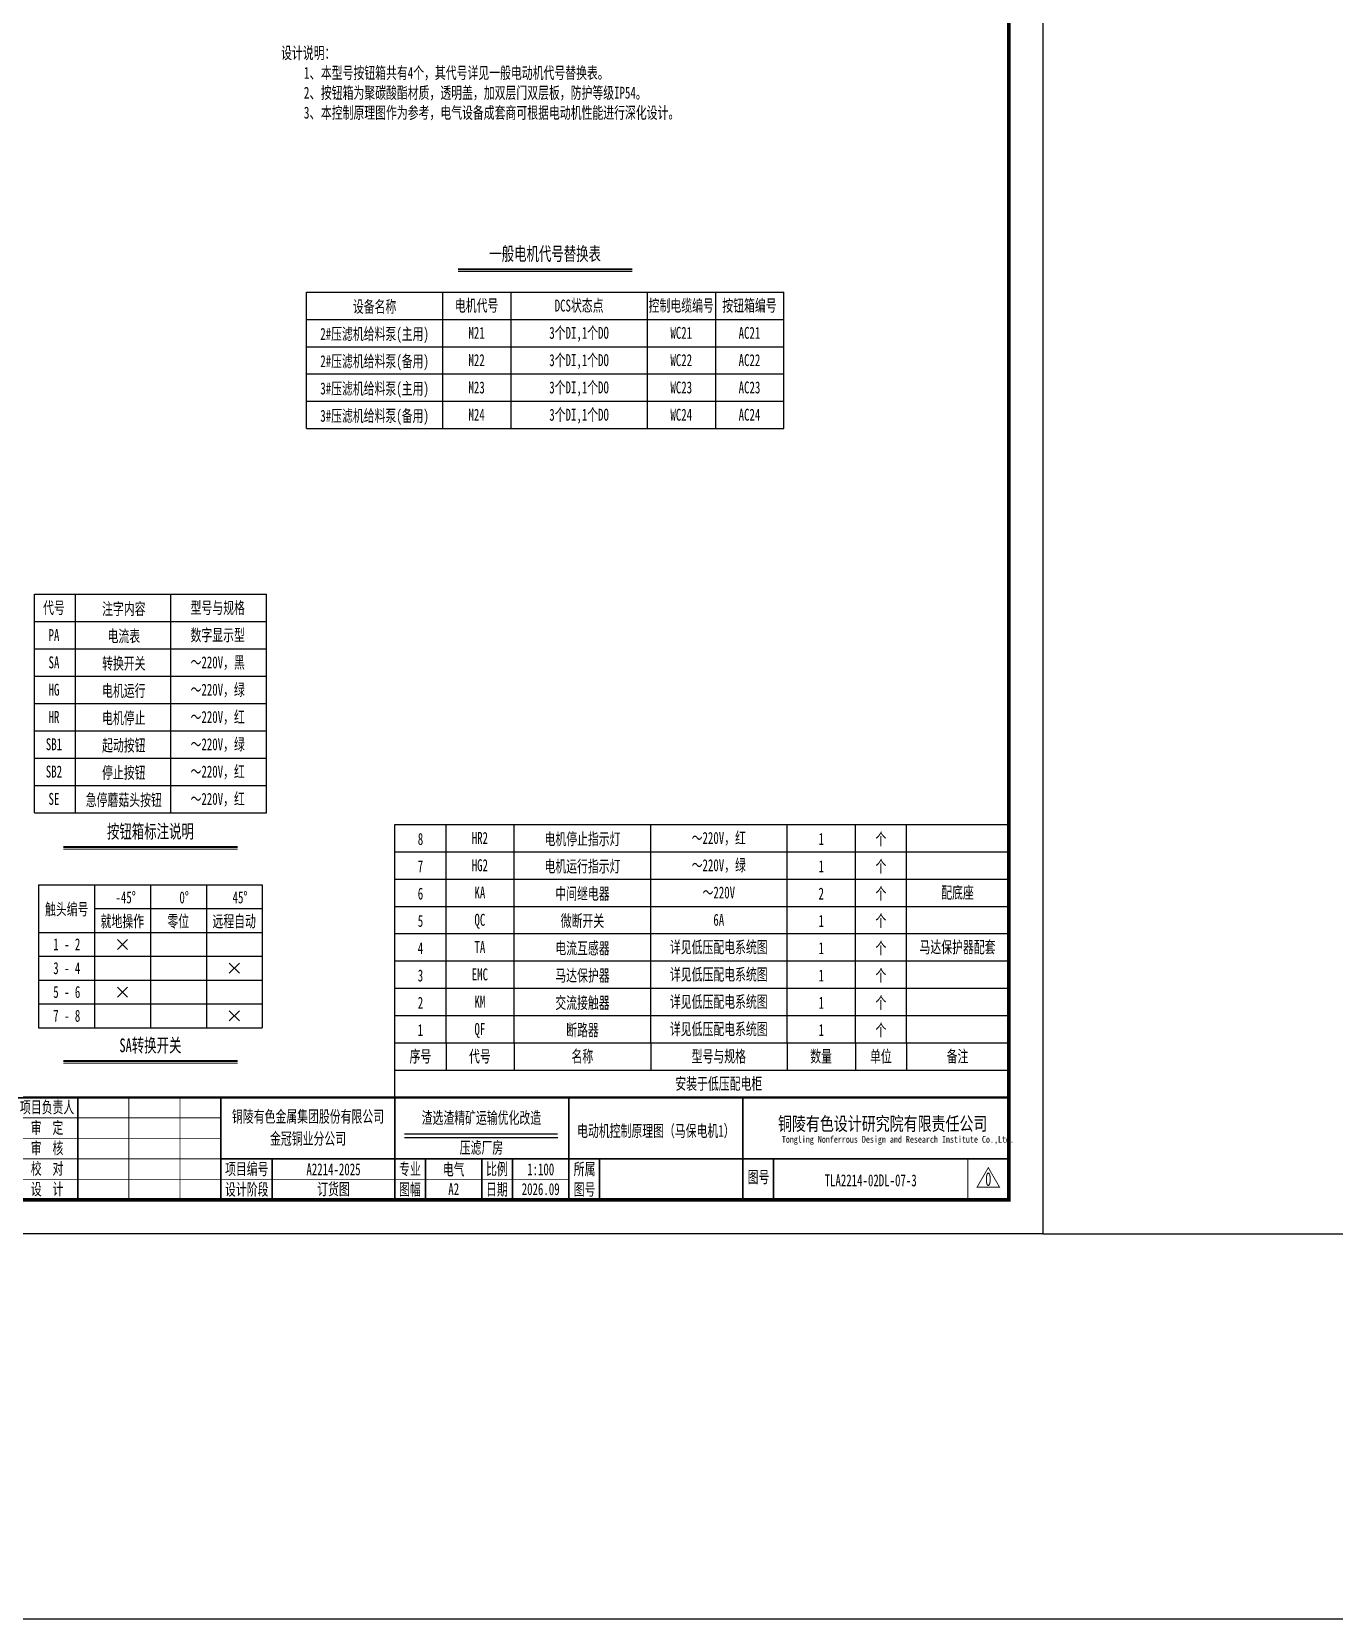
# Model space of a CAD drawing. Header units: millimetres. Extents: x 257344 to 1270023, y 272924 to 540726.
# Drawn here: x 945361 to 983550, y 272924 to 319446 of the extents above; entities that cross this region are included whole.
import ezdxf
from ezdxf.enums import TextEntityAlignment as Align

# ---------------------------------------------------------------- set-up
doc = ezdxf.new("R2010")
doc.units = ezdxf.units.MM
doc.linetypes.add('常规', pattern=[20, 10, 0, 10])
doc.layers.add('CAXA0层', color=7, linetype='Continuous', lineweight=25)
doc.layers.add('SW', color=8, linetype='Continuous', lineweight=20)
for name, color, linetype in [('TEXT', 4, 'Continuous'), ('动力平面导线层', 3, '常规'), ('图框', 7, 'Continuous'), ('照明平面设备层', 1, 'Continuous')]:
    doc.layers.add(name, color=color, linetype=linetype)
doc.styles.add('HZ', font='', dxfattribs={"width": 0.75})
doc.styles.add('标准', font='', dxfattribs={"width": 0.667})
doc.styles.get('HZ').set_extended_font_data('SimSun')
doc.styles.get('标准').set_extended_font_data('NSimSun')

# ---------------------------------------------------------------- blocks, each defined once
blk = doc.blocks.new('3')
at = {"layer": 'TEXT', "color": 7, "lineweight": 25, "style": 'HZ', "width": 0.75}
for s, height, p in [('铜陵有色设计研究院有限责任公司', 400, (221501, 249018)), ('Tongling Nonferrous Design and Research Institute Co.,Ltd.', 200, (221613, 248659))]:
    blk.add_text(s, height=height, dxfattribs=at).set_placement(p)
blk = doc.blocks.new('铜陵有色图签02')
at = {"layer": '图框', "linetype": 'Continuous', "lineweight": 50}
for p, q in [((-38401, 3003), (-38401, 1)), ((-29100, 3001), (-29100, 0))]:
    blk.add_line(p, q, dxfattribs=at)
at = {"layer": '图框', "color": 7, "linetype": 'Continuous', "lineweight": 25}
for p, q in [((-36201, 3010), (-36201, 9)), ((-34701, 3010), (-34701, 9)), ((-33401, 3017), (-33401, 16)), ((-31901, 3017), (-31901, 16)), ((-30601, 3017), (-30601, 16)), ((-29100, 1201), (-37501, 1201))]:
    blk.add_line(p, q, dxfattribs=at)
at = {"layer": '图框', "color": 7, "linetype": 'Continuous', "lineweight": 35}
for p, q in [((-27300, 3001), (-27300, 1)), ((-21600, 1197), (-21600, -3)), ((-17100, 1200), (-17100, 0)), ((-15450, 0), (-15450, 1200)), ((-14550, 1200), (-14550, 0)), ((-12000, 1201), (-12000, 1)), ((-6900, 1202), (-6900, 2))]:
    blk.add_line(p, q, dxfattribs=at)
at = {"layer": '图框', "lineweight": 25}
blk.add_line((-17723, 1830), (-13223, 1830), dxfattribs=at)
at = {"layer": '图框', "lineweight": 70, "const_width": 70}
blk.add_lwpolyline([(-17980, 3001), (0, 3001), (-38401, 3001)], dxfattribs=at)
at = {"layer": '图框', "color": 7, "linetype": 'Continuous', "lineweight": 25, "const_width": 25}
for points in [[(-37501, 3000), (-37501, 0)], [(-25800, 3001), (-25800, 1)], [(-24300, 3001), (-24300, 1)], [(-23100, 2401), (-37501, 2401)], [(-23100, 1801), (-37501, 1801)], [(-23100, 1201), (-29100, 1201)], [(-602, 943), (-932, 371), (-272, 371), (-602, 943)], [(-12900, 600), (-18000, 600), (-37501, 600)]]:
    blk.add_lwpolyline(points, dxfattribs=at)
at = {"layer": '图框', "linetype": 'Continuous', "lineweight": 50, "const_width": 50}
for points in [[(-23100, 3001), (-23100, 1)], [(-18000, 3000), (-18000, 0)]]:
    blk.add_lwpolyline(points, dxfattribs=at)
at = {"layer": '图框', "lineweight": 50, "const_width": 50}
for points in [[(-12900, 3001), (-12900, 1)], [(-7800, 3001), (-7800, 1)], [(0, 3000), (0, 0)], [(-23100, 1200), (0, 1200)]]:
    blk.add_lwpolyline(points, dxfattribs=at)
at = {"layer": '图框', "lineweight": 25, "const_width": 35}
blk.add_lwpolyline([(-17723, 1930), (-13223, 1930)], dxfattribs=at)
at = {"layer": '图框', "color": 7, "linetype": 'Continuous', "lineweight": 35, "const_width": 25}
blk.add_lwpolyline([(-1200, 1201), (-1200, 0)], dxfattribs=at)
at = {"layer": '图框', "linetype": 'Continuous', "lineweight": 70, "const_width": 70}
blk.add_lwpolyline([(-38401, 1), (0, 0)], dxfattribs=at)
at = {"layer": '图框', "lineweight": 25}
blk.add_blockref('3', (-228268, -246986), dxfattribs=at)
at = {"layer": 'TEXT', "color": 7, "lineweight": 25, "style": '标准', "width": 0.667}
for s, height, p in [('总  图', 300, (-36862, 2555)), ('建  筑', 300, (-34062, 2562)), ('热  工', 300, (-31262, 2562)), ('项目负责人', 350, (-28197, 2541)), ('会', 300, (-37942, 2054)), ('审  定', 350, (-28197, 1941)), ('冶  炼', 300, (-36862, 1955)), ('化  工', 300, (-34062, 1962)), ('给排水', 300, (-31262, 1962)), ('签', 300, (-37942, 1404)), ('选  矿', 300, (-36862, 1355)), ('暖  通', 300, (-34062, 1362)), ('自  控', 300, (-31262, 1362)), ('审  核', 350, (-28197, 1341)), ('栏', 300, (-37942, 754)), ('采  矿', 300, (-36862, 754)), ('机  械', 300, (-34062, 761)), ('电  气', 300, (-31262, 761)), ('校  对', 350, (-28197, 741)), ('项目编号', 350, (-22343, 730)), ('专业', 350, (-17559, 730)), ('比例', 350, (-15009, 730)), ('所属', 350, (-12438, 730)), ('专  业', 300, (-36862, 170)), ('签  字', 300, (-35449, 170)), ('专  业', 300, (-34062, 177)), ('签  字', 300, (-32649, 177)), ('专  业', 300, (-31262, 177)), ('签  字', 300, (-29849, 177)), ('设  计', 350, (-28197, 139)), ('设计阶段', 350, (-22343, 130)), ('图幅', 350, (-17559, 130)), ('日期', 350, (-15009, 130)), ('图号', 350, (-12438, 130)), ('图号', 350, (-7339, 495))]:
    blk.add_text(s, height=height, dxfattribs=at).set_placement(p, align=Align.CENTER)

msp = doc.modelspace()

# ---------------------------------------------------------------- linework, layer by layer
at = {"color": 3}
msp.add_line((975008.79781, 284214.48919), (985008.79781, 284214.48919), dxfattribs=at)
msp.add_lwpolyline([(267543.57835, 342923.7246), (1270023.47933, 342923.7246), (1270023.47933, 272923.7246), (267543.57835, 272923.7246)], close=True, dxfattribs=at)
at = {"layer": 'CAXA0层', "color": 2, "linetype": 'ByBlock', "lineweight": 40}
for p, q in [((957864.47974, 312484.337), (962962.62503, 312484.337)), ((946292.41863, 295557.44995), (951390.56392, 295557.44995)), ((946292.41863, 289288.09606), (951390.56392, 289288.09606))]:
    msp.add_line(p, q, dxfattribs=at)
at = {"layer": 'CAXA0层', "color": 2, "linetype": 'ByBlock', "lineweight": 0}
for p, q in [((957864.47974, 312418.85407), (962962.62503, 312418.85407)), ((946292.41863, 295491.96702), (951390.56392, 295491.96702)), ((946292.41863, 289222.61313), (951390.56392, 289222.61313))]:
    msp.add_line(p, q, dxfattribs=at)
at = {"layer": 'SW', "color": 7, "linetype": 'ByBlock', "lineweight": 25}
for p, q in [((953413.55239, 307816.33772), (953413.55239, 311816.33772)), ((957413.55239, 307816.33772), (957413.55239, 311816.33772)), ((963413.55239, 307816.33772), (963413.55239, 311816.33772)), ((965413.55239, 307816.33772), (965413.55239, 311816.33772)), ((967413.55239, 307816.33772), (967413.55239, 311816.33772)), ((945441.49127, 302959.1786), (946641.49127, 302959.1786)), ((945441.49127, 302159.1786), (945441.49127, 302959.1786)), ((946641.49127, 302959.1786), (949441.49127, 302959.1786)), ((946641.49127, 302159.1786), (946641.49127, 302959.1786)), ((949441.49127, 302159.1786), (949441.49127, 302959.1786)), ((949441.49127, 302959.1786), (952241.49127, 302959.1786)), ((952241.49127, 302159.1786), (952241.49127, 302959.1786)), ((945441.49127, 302159.1786), (946641.49127, 302159.1786)), ((945441.49127, 301359.1786), (945441.49127, 302159.1786)), ((946641.49127, 302159.1786), (949441.49127, 302159.1786)), ((946641.49127, 301359.1786), (946641.49127, 302159.1786)), ((949441.49127, 302159.1786), (952241.49127, 302159.1786)), ((949441.49127, 301359.1786), (949441.49127, 302159.1786)), ((952241.49127, 301359.1786), (952241.49127, 302159.1786)), ((952241.49127, 301359.1786), (952241.49127, 302159.1786)), ((945441.49127, 300559.1786), (945441.49127, 301359.1786)), ((945441.49127, 301359.1786), (946641.49127, 301359.1786)), ((946641.49127, 300559.1786), (946641.49127, 301359.1786)), ((946641.49127, 301359.1786), (949441.49127, 301359.1786)), ((949441.49127, 300559.1786), (949441.49127, 301359.1786)), ((949441.49127, 301359.1786), (952241.49127, 301359.1786)), ((952241.49127, 300559.1786), (952241.49127, 301359.1786)), ((952241.49127, 300559.1786), (952241.49127, 301359.1786)), ((945441.49127, 300559.1786), (946641.49127, 300559.1786)), ((945441.49127, 299759.1786), (945441.49127, 300559.1786)), ((946641.49127, 300559.1786), (949441.49127, 300559.1786)), ((946641.49127, 299759.1786), (946641.49127, 300559.1786)), ((949441.49127, 299759.1786), (949441.49127, 300559.1786)), ((949441.49127, 300559.1786), (952241.49127, 300559.1786)), ((952241.49127, 299759.1786), (952241.49127, 300559.1786)), ((952241.49127, 299759.1786), (952241.49127, 300559.1786)), ((945441.49127, 298959.1786), (945441.49127, 299759.1786)), ((945441.49127, 299759.1786), (946641.49127, 299759.1786)), ((946641.49127, 298959.1786), (946641.49127, 299759.1786)), ((946641.49127, 299759.1786), (949441.49127, 299759.1786)), ((949441.49127, 298959.1786), (949441.49127, 299759.1786)), ((949441.49127, 299759.1786), (952241.49127, 299759.1786)), ((952241.49127, 298959.1786), (952241.49127, 299759.1786)), ((952241.49127, 298959.1786), (952241.49127, 299759.1786)), ((945441.49127, 298959.1786), (946641.49127, 298959.1786)), ((945441.49127, 298159.1786), (945441.49127, 298959.1786)), ((946641.49127, 298959.1786), (949441.49127, 298959.1786)), ((946641.49127, 298159.1786), (946641.49127, 298959.1786)), ((949441.49127, 298159.1786), (949441.49127, 298959.1786)), ((949441.49127, 298959.1786), (952241.49127, 298959.1786)), ((952241.49127, 298159.1786), (952241.49127, 298959.1786)), ((952241.49127, 298159.1786), (952241.49127, 298959.1786)), ((945441.49127, 298159.1786), (946641.49127, 298159.1786)), ((945441.49127, 297359.1786), (945441.49127, 298159.1786)), ((946641.49127, 298159.1786), (949441.49127, 298159.1786)), ((946641.49127, 297359.1786), (946641.49127, 298159.1786)), ((949441.49127, 298159.1786), (952241.49127, 298159.1786)), ((949441.49127, 297359.1786), (949441.49127, 298159.1786)), ((952241.49127, 297359.1786), (952241.49127, 298159.1786)), ((945441.49127, 296559.1786), (945441.49127, 297359.1786)), ((945441.49127, 297359.1786), (946641.49127, 297359.1786)), ((946641.49127, 296559.1786), (946641.49127, 297359.1786)), ((946641.49127, 297359.1786), (949441.49127, 297359.1786)), ((949441.49127, 296559.1786), (949441.49127, 297359.1786)), ((949441.49127, 297359.1786), (952241.49127, 297359.1786)), ((952241.49127, 296559.1786), (952241.49127, 297359.1786)), ((952241.49127, 296559.1786), (952241.49127, 297359.1786)), ((945441.49127, 296559.1786), (946641.49127, 296559.1786)), ((946641.49127, 296559.1786), (949441.49127, 296559.1786)), ((949441.49127, 296559.1786), (952241.49127, 296559.1786)), ((956008.79971, 296214.90322), (957508.79971, 296214.90322)), ((956008.79971, 295414.90322), (956008.79971, 296214.90322)), ((957508.79971, 296214.90322), (959508.79971, 296214.90322)), ((957508.79971, 295414.90322), (957508.79971, 296214.90322)), ((959508.79971, 296214.90322), (963508.79971, 296214.90322)), ((959508.79971, 295414.90322), (959508.79971, 296214.90322)), ((963508.79971, 296214.90322), (967508.79971, 296214.90322)), ((963508.79971, 295414.90322), (963508.79971, 296214.90322)), ((967508.79971, 296214.90322), (969508.79971, 296214.90322)), ((967508.79971, 295414.90322), (967508.79971, 296214.90322)), ((969508.79971, 296214.90322), (971008.79971, 296214.90322)), ((969508.79971, 295414.90322), (969508.79971, 296214.90322)), ((971008.79971, 296214.90322), (974008.79971, 296214.90322)), ((971008.79971, 295414.90322), (971008.79971, 296214.90322)), ((956008.79971, 295414.90322), (957508.79971, 295414.90322)), ((956008.79971, 294614.90322), (956008.79971, 295414.90322)), ((957508.79971, 295414.90322), (959508.79971, 295414.90322)), ((957508.79971, 294614.90322), (957508.79971, 295414.90322)), ((959508.79971, 295414.90322), (963508.79971, 295414.90322)), ((959508.79971, 294614.90322), (959508.79971, 295414.90322)), ((963508.79971, 295414.90322), (967508.79971, 295414.90322)), ((963508.79971, 294614.90322), (963508.79971, 295414.90322)), ((967508.79971, 295414.90322), (969508.79971, 295414.90322)), ((967508.79971, 294614.90322), (967508.79971, 295414.90322)), ((969508.79971, 295414.90322), (971008.79971, 295414.90322)), ((969508.79971, 294614.90322), (969508.79971, 295414.90322)), ((971008.79971, 295414.90322), (974008.79971, 295414.90322)), ((971008.79971, 294614.90322), (971008.79971, 295414.90322)), ((956008.79971, 294614.90322), (957508.79971, 294614.90322)), ((956008.79971, 293814.90322), (956008.79971, 294614.90322)), ((957508.79971, 294614.90322), (959508.79971, 294614.90322)), ((957508.79971, 293814.90322), (957508.79971, 294614.90322)), ((959508.79971, 294614.90322), (963508.79971, 294614.90322)), ((959508.79971, 293814.90322), (959508.79971, 294614.90322)), ((963508.79971, 294614.90322), (967508.79971, 294614.90322)), ((963508.79971, 293814.90322), (963508.79971, 294614.90322)), ((967508.79971, 294614.90322), (969508.79971, 294614.90322)), ((967508.79971, 293814.90322), (967508.79971, 294614.90322)), ((969508.79971, 294614.90322), (971008.79971, 294614.90322)), ((969508.79971, 293814.90322), (969508.79971, 294614.90322)), ((971008.79971, 294614.90322), (974008.79971, 294614.90322)), ((971008.79971, 293814.90322), (971008.79971, 294614.90322)), ((945562.72775, 294446.75045), (952120.2548, 294446.75045)), ((945562.72775, 294446.75045), (945562.72775, 290257.69695)), ((947202.10951, 294446.75045), (947202.10951, 290257.69695)), ((948841.49127, 294446.75045), (948841.49127, 290257.69695)), ((950480.87303, 294446.75045), (950480.87303, 290257.69695)), ((952120.2548, 294446.75045), (952120.2548, 290257.69695)), ((947202.10951, 293748.57487), (952120.2548, 293748.57487)), ((956008.79971, 293814.90322), (957508.79971, 293814.90322)), ((956008.79971, 293014.90322), (956008.79971, 293814.90322)), ((957508.79971, 293814.90322), (959508.79971, 293814.90322)), ((957508.79971, 293014.90322), (957508.79971, 293814.90322)), ((959508.79971, 293814.90322), (963508.79971, 293814.90322)), ((959508.79971, 293014.90322), (959508.79971, 293814.90322)), ((963508.79971, 293814.90322), (967508.79971, 293814.90322)), ((963508.79971, 293014.90322), (963508.79971, 293814.90322)), ((967508.79971, 293814.90322), (969508.79971, 293814.90322)), ((967508.79971, 293014.90322), (967508.79971, 293814.90322)), ((969508.79971, 293814.90322), (971008.79971, 293814.90322)), ((969508.79971, 293014.90322), (969508.79971, 293814.90322)), ((971008.79971, 293814.90322), (974008.79971, 293814.90322)), ((971008.79971, 293014.90322), (971008.79971, 293814.90322)), ((945562.72775, 293050.39928), (952120.2548, 293050.39928)), ((947873.69499, 292847.66332), (948169.9058, 292551.45251)), ((947873.69499, 292551.45251), (948169.9058, 292847.66332)), ((956008.79971, 293014.90322), (957508.79971, 293014.90322)), ((956008.79971, 292214.90322), (956008.79971, 293014.90322)), ((957508.79971, 293014.90322), (959508.79971, 293014.90322)), ((957508.79971, 292214.90322), (957508.79971, 293014.90322)), ((959508.79971, 293014.90322), (963508.79971, 293014.90322)), ((959508.79971, 292214.90322), (959508.79971, 293014.90322)), ((963508.79971, 293014.90322), (967508.79971, 293014.90322)), ((963508.79971, 292214.90322), (963508.79971, 293014.90322)), ((967508.79971, 293014.90322), (969508.79971, 293014.90322)), ((967508.79971, 292214.90322), (967508.79971, 293014.90322)), ((969508.79971, 293014.90322), (971008.79971, 293014.90322)), ((969508.79971, 292214.90322), (969508.79971, 293014.90322)), ((971008.79971, 293014.90322), (974008.79971, 293014.90322)), ((971008.79971, 292214.90322), (971008.79971, 293014.90322)), ((945562.72775, 292352.2237), (952120.2548, 292352.2237)), ((956008.79971, 292214.90322), (957508.79971, 292214.90322)), ((956008.79971, 291414.90322), (956008.79971, 292214.90322)), ((957508.79971, 292214.90322), (959508.79971, 292214.90322)), ((957508.79971, 291414.90322), (957508.79971, 292214.90322)), ((959508.79971, 292214.90322), (963508.79971, 292214.90322)), ((959508.79971, 291414.90322), (959508.79971, 292214.90322)), ((963508.79971, 292214.90322), (967508.79971, 292214.90322)), ((963508.79971, 291414.90322), (963508.79971, 292214.90322)), ((967508.79971, 292214.90322), (969508.79971, 292214.90322)), ((967508.79971, 291414.90322), (967508.79971, 292214.90322)), ((969508.79971, 292214.90322), (971008.79971, 292214.90322)), ((969508.79971, 291414.90322), (969508.79971, 292214.90322)), ((971008.79971, 292214.90322), (974008.79971, 292214.90322)), ((971008.79971, 291414.90322), (971008.79971, 292214.90322)), ((951152.45851, 292149.48774), (951448.66932, 291853.27693)), ((951152.45851, 291853.27693), (951448.66932, 292149.48774)), ((945562.72775, 291654.04812), (952120.2548, 291654.04812)), ((947873.69499, 291451.31216), (948169.9058, 291155.10134)), ((947873.69499, 291155.10134), (948169.9058, 291451.31216)), ((956008.79971, 291414.90322), (957508.79971, 291414.90322)), ((956008.79971, 290614.90322), (956008.79971, 291414.90322)), ((957508.79971, 291414.90322), (959508.79971, 291414.90322)), ((957508.79971, 290614.90322), (957508.79971, 291414.90322)), ((959508.79971, 291414.90322), (963508.79971, 291414.90322)), ((959508.79971, 290614.90322), (959508.79971, 291414.90322)), ((963508.79971, 291414.90322), (967508.79971, 291414.90322)), ((963508.79971, 290614.90322), (963508.79971, 291414.90322)), ((967508.79971, 291414.90322), (969508.79971, 291414.90322)), ((967508.79971, 290614.90322), (967508.79971, 291414.90322)), ((969508.79971, 291414.90322), (971008.79971, 291414.90322)), ((969508.79971, 290614.90322), (969508.79971, 291414.90322)), ((971008.79971, 291414.90322), (974008.79971, 291414.90322)), ((971008.79971, 290614.90322), (971008.79971, 291414.90322)), ((945562.72775, 290955.87254), (952120.2548, 290955.87254)), ((951152.45851, 290753.13657), (951448.66932, 290456.92576)), ((951152.45851, 290456.92576), (951448.66932, 290753.13657)), ((956008.79971, 290614.90322), (957508.79971, 290614.90322)), ((956008.79971, 289814.90322), (956008.79971, 290614.90322)), ((957508.79971, 290614.90322), (959508.79971, 290614.90322)), ((957508.79971, 289814.90322), (957508.79971, 290614.90322)), ((959508.79971, 290614.90322), (963508.79971, 290614.90322)), ((959508.79971, 289814.90322), (959508.79971, 290614.90322)), ((963508.79971, 290614.90322), (967508.79971, 290614.90322)), ((963508.79971, 289814.90322), (963508.79971, 290614.90322)), ((967508.79971, 290614.90322), (969508.79971, 290614.90322)), ((967508.79971, 289814.90322), (967508.79971, 290614.90322)), ((969508.79971, 290614.90322), (971008.79971, 290614.90322)), ((969508.79971, 289814.90322), (969508.79971, 290614.90322)), ((971008.79971, 290614.90322), (974008.79971, 290614.90322)), ((971008.79971, 289814.90322), (971008.79971, 290614.90322)), ((945562.72775, 290257.69695), (952120.2548, 290257.69695)), ((945562.72775, 290257.69695), (952120.2548, 290257.69695)), ((945562.72775, 290257.69695), (952120.2548, 290257.69695)), ((956008.79971, 289014.90322), (956008.79971, 289814.90322)), ((956008.79971, 289814.90322), (974008.79971, 289814.90322)), ((957508.79971, 289814.90322), (957508.79971, 289014.90322)), ((959508.79971, 289814.90322), (959508.79971, 289014.90322)), ((963508.79971, 289814.90322), (963508.79971, 289014.90322)), ((967508.79971, 289814.90322), (967508.79971, 289014.90322)), ((969508.79971, 289814.90322), (969508.79971, 289014.90322)), ((971008.79971, 289814.90322), (971008.79971, 289014.90322)), ((956008.79971, 289014.90322), (974008.79971, 289014.90322)), ((956008.79971, 288214.90322), (956008.79971, 289014.90322))]:
    msp.add_line(p, q, dxfattribs=at)
at = {"layer": '动力平面导线层', "color": 0, "linetype": 'ByBlock'}
for p, q in [((953413.55239, 311816.33772), (967413.55239, 311816.33772)), ((959413.55239, 307816.33772), (959413.55239, 311816.33772)), ((953413.55239, 311016.33772), (967413.55239, 311016.33772)), ((953413.55239, 310216.33772), (967413.55239, 310216.33772)), ((953413.55239, 309416.33772), (967413.55239, 309416.33772)), ((953413.55239, 308616.33772), (967413.55239, 308616.33772)), ((953413.55239, 307816.33772), (967413.55239, 307816.33772))]:
    msp.add_line(p, q, dxfattribs=at)
at = {"layer": '图框', "linetype": 'Continuous', "lineweight": 100, "const_width": 100}
msp.add_lwpolyline([(918108.79781, 285214.48919), (974008.79781, 285214.48919), (974008.79781, 325214.48919), (918108.79781, 325214.48919)], close=True, dxfattribs=at)
at = {"layer": '照明平面设备层', "color": 0, "lineweight": -3, "ltscale": 100}
msp.add_lwpolyline([(915608.79781, 326214.48919), (975008.79781, 326214.48919), (975008.79781, 284214.48919), (915608.79781, 284214.48919)], close=True, dxfattribs=at)

# ---------------------------------------------------------------- block references
at = {"layer": '图框', "lineweight": 25}
msp.add_blockref('铜陵有色图签02', (974008.79781, 285214.48919), dxfattribs=at)

# ---------------------------------------------------------------- texts
at = {"layer": 'SW', "color": 2, "linetype": 'ByBlock', "lineweight": 25, "style": '标准', "width": 0.667}
for s, p in [('一般电机代号替换表', (960413.32466, 312739.35103)), ('按钮箱标注说明', (948841.26354, 295812.46398)), ('SA转换开关', (948841.26354, 289543.11009))]:
    msp.add_text(s, height=400, dxfattribs=at).set_placement(p, align=Align.CENTER)
at = {"layer": 'SW', "color": 7, "linetype": 'ByBlock', "lineweight": 25, "style": '标准', "width": 0.667}
for s, p in [('设备名称', (955413.55239, 311216.33772)), ('电机代号', (958404.69504, 311247.25116)), ('DCS状态点', (961409.69504, 311247.25116)), ('控制电缆编号', (964404.69504, 311247.25116)), ('按钮箱编号', (966404.69504, 311247.25116)), ('2#压滤机给料泵(主用)', (955413.55239, 310416.33772)), ('M21', (958404.69504, 310447.25116)), ('3个DI,1个DO', (961409.69504, 310447.25116)), ('WC21', (964404.69504, 310447.25116)), ('AC21', (966404.69504, 310447.25116)), ('2#压滤机给料泵(备用)', (955413.55239, 309616.33772)), ('M22', (958404.69504, 309647.25116)), ('3个DI,1个DO', (961409.69504, 309647.25116)), ('WC22', (964404.69504, 309647.25116)), ('AC22', (966404.69504, 309647.25116)), ('3#压滤机给料泵(主用)', (955413.55239, 308816.33772)), ('M23', (958404.69504, 308847.25116)), ('3个DI,1个DO', (961409.69504, 308847.25116)), ('WC23', (964404.69504, 308847.25116)), ('AC23', (966404.69504, 308847.25116)), ('3个DI,1个DO', (961409.69504, 308047.25116)), ('3#压滤机给料泵(备用)', (955413.55239, 308016.33772)), ('M24', (958404.69504, 308047.25116)), ('WC24', (964404.69504, 308047.25116)), ('AC24', (966404.69504, 308047.25116)), ('代号', (946012.82026, 302390.09204)), ('注字内容', (948060.75953, 302359.1786)), ('型号与规格', (950813.62232, 302390.09204)), ('PA', (946012.82026, 301590.09204)), ('电流表', (948060.75953, 301559.1786)), ('数字显示型', (950813.62232, 301590.09204)), ('SA', (946012.82026, 300790.09204)), ('转换开关', (948060.75953, 300759.1786)), ('～220V，黑', (950813.62232, 300790.09204)), ('HG', (946012.82026, 299990.09204)), ('电机运行', (948060.75953, 299959.1786)), ('～220V，绿', (950813.62232, 299990.09204)), ('HR', (946012.82026, 299190.09204)), ('电机停止', (948060.75953, 299159.1786)), ('～220V，红', (950813.62232, 299190.09204)), ('SB1', (946012.82026, 298390.09204)), ('起动按钮', (948060.75953, 298359.1786)), ('～220V，绿', (950813.62232, 298390.09204)), ('SB2', (946012.82026, 297590.09204)), ('停止按钮', (948060.75953, 297559.1786)), ('～220V，红', (950813.62232, 297590.09204)), ('SE', (946012.82026, 296790.09204)), ('急停蘑菇头按钮', (948060.75953, 296759.1786)), ('～220V，红', (950813.62232, 296790.09204)), ('8', (956758.79971, 295614.90322)), ('HR2', (958499.94237, 295645.81665)), ('电机停止指示灯', (961508.79971, 295614.90322)), ('～220V，红', (965504.94237, 295645.81665)), ('1', (968508.79971, 295614.90322)), ('个', (970258.79971, 295614.90322)), ('7', (956758.79971, 294814.90322)), ('HG2', (958499.94237, 294845.81665)), ('电机运行指示灯', (961508.79971, 294814.90322)), ('～220V，绿', (965504.94237, 294845.81665)), ('1', (968508.79971, 294814.90322)), ('个', (970258.79971, 294814.90322)), ('-45°', (948114.16916, 293902.81608)), ('0°', (949828.81341, 293902.81608)), ('45°', (951467.46028, 293902.81608)), ('6', (956758.79971, 294014.90322)), ('KA', (958499.94237, 294045.81665)), ('中间继电器', (961508.79971, 294014.90322)), ('～220V', (965504.94237, 294045.81665)), ('2', (968508.79971, 294014.90322)), ('个', (970258.79971, 294014.90322)), ('配底座', (972504.94237, 294045.81665)), ('触头编号', (946387.93823, 293557.17387)), ('就地操作', (948018.11967, 293204.64049)), ('零位', (949657.50143, 293204.64049)), ('远程自动', (951296.88319, 293204.64049)), ('5', (956758.79971, 293214.90322)), ('QC', (958499.94237, 293245.81665)), ('微断开关', (961508.79971, 293214.90322)), ('6A', (965504.94237, 293245.81665)), ('1', (968508.79971, 293214.90322)), ('个', (970258.79971, 293214.90322)), ('1 - 2', (946387.93823, 292527.86229)), ('4', (956758.79971, 292414.90322)), ('TA', (958499.94237, 292445.81665)), ('电流互感器', (961508.79971, 292414.90322)), ('详见低压配电系统图', (965504.94237, 292445.81665)), ('1', (968508.79971, 292414.90322)), ('个', (970258.79971, 292414.90322)), ('马达保护器配套', (972504.94237, 292445.81665)), ('3 - 4', (946387.93823, 291829.68671)), ('3', (956758.79971, 291614.90322)), ('EMC', (958499.94237, 291645.81665)), ('马达保护器', (961508.79971, 291614.90322)), ('详见低压配电系统图', (965504.94237, 291645.81665)), ('1', (968508.79971, 291614.90322)), ('个', (970258.79971, 291614.90322)), ('5 - 6', (946387.93823, 291131.51113)), ('详见低压配电系统图', (965504.94237, 290845.81665)), ('7 - 8', (946387.93823, 290433.33554)), ('2', (956758.79971, 290814.90322)), ('KM', (958499.94237, 290845.81665)), ('交流接触器', (961508.79971, 290814.90322)), ('1', (968508.79971, 290814.90322)), ('个', (970258.79971, 290814.90322)), ('1', (956758.79971, 290014.90322)), ('QF', (958499.94237, 290045.81665)), ('断路器', (961508.79971, 290014.90322)), ('详见低压配电系统图', (965504.94237, 290045.81665)), ('1', (968508.79971, 290014.90322)), ('个', (970258.79971, 290014.90322)), ('序号', (956756.94237, 289245.81665)), ('代号', (958499.94237, 289245.81665)), ('名称', (961504.94237, 289245.81665)), ('型号与规格', (965504.94237, 289245.81665)), ('数量', (968504.94237, 289245.81665)), ('单位', (970254.94237, 289245.81665)), ('备注', (972504.94237, 289245.81665)), ('安装于低压配电柜', (965504.94237, 288445.81665))]:
    msp.add_text(s, height=350, dxfattribs=at).set_placement(p, align=Align.CENTER)
at = {"layer": 'SW', "color": 4, "linetype": 'Continuous', "lineweight": 25, "style": '标准', "width": 0.667}
for s, height, p in [('铜陵有色金属集团股份有限公司', 350, (953462.65097, 287482.57509)), ('渣选渣精矿运输优化改造', 350, (958545.64971, 287445.46883)), ('金冠铜业分公司', 350, (953462.65097, 286834.90485)), ('电动机控制原理图（马保电机1）', 350, (963659.70922, 287061.40214)), ('压滤厂房', 350, (958545.64971, 286568.80084)), ('A2214-2025', 350, (954208.22153, 285934.16922)), ('电气', 350, (957732.97432, 285934.16922)), ('1:100', 350, (960282.97432, 285934.16922)), ('A2', 350, (957732.97432, 285354.46716)), ('2026.09', 350, (960282.97432, 285354.46716)), ('TLA2214-02DL-07-3', 350, (969958.11222, 285610.95975)), ('0', 400, (973406.57029, 285622.44956))]:
    msp.add_text(s, height=height, dxfattribs=at).set_placement(p, align=Align.CENTER)
at = {"layer": 'SW', "color": 1, "linetype": 'Continuous', "lineweight": 25, "style": '标准', "width": 0.667}
msp.add_text('订货图', height=350, dxfattribs=at).set_placement((954208.22153, 285354.46716), align=Align.CENTER)
at = {"layer": 'SW', "color": 0, "linetype": 'ByBlock', "lineweight": 25, "insert": (952671.12148, 319000.56766), "char_height": 350, "width": 15549.5365845, "attachment_point": 1, "style": '标准'}
msp.add_mtext('设计说明：\\P{\\W0.7;    1、\\W0.667;\\C7;本型号按钮箱共有4个，其代号详见一般电动机代号替换表。\\P\\W0.7;\\C0;    2、\\W0.667;\\C7;按钮箱为聚碳酸酯材质，透明盖，加双层门双层板，防护等级IP54。\\P\\W0.7;\\C0;    3、\\W0.667;\\C7;本控制原理图作为参考，电气设备成套商可根据电动机性能进行深化设计。}', dxfattribs=at)

doc.saveas('drawing.dxf')
